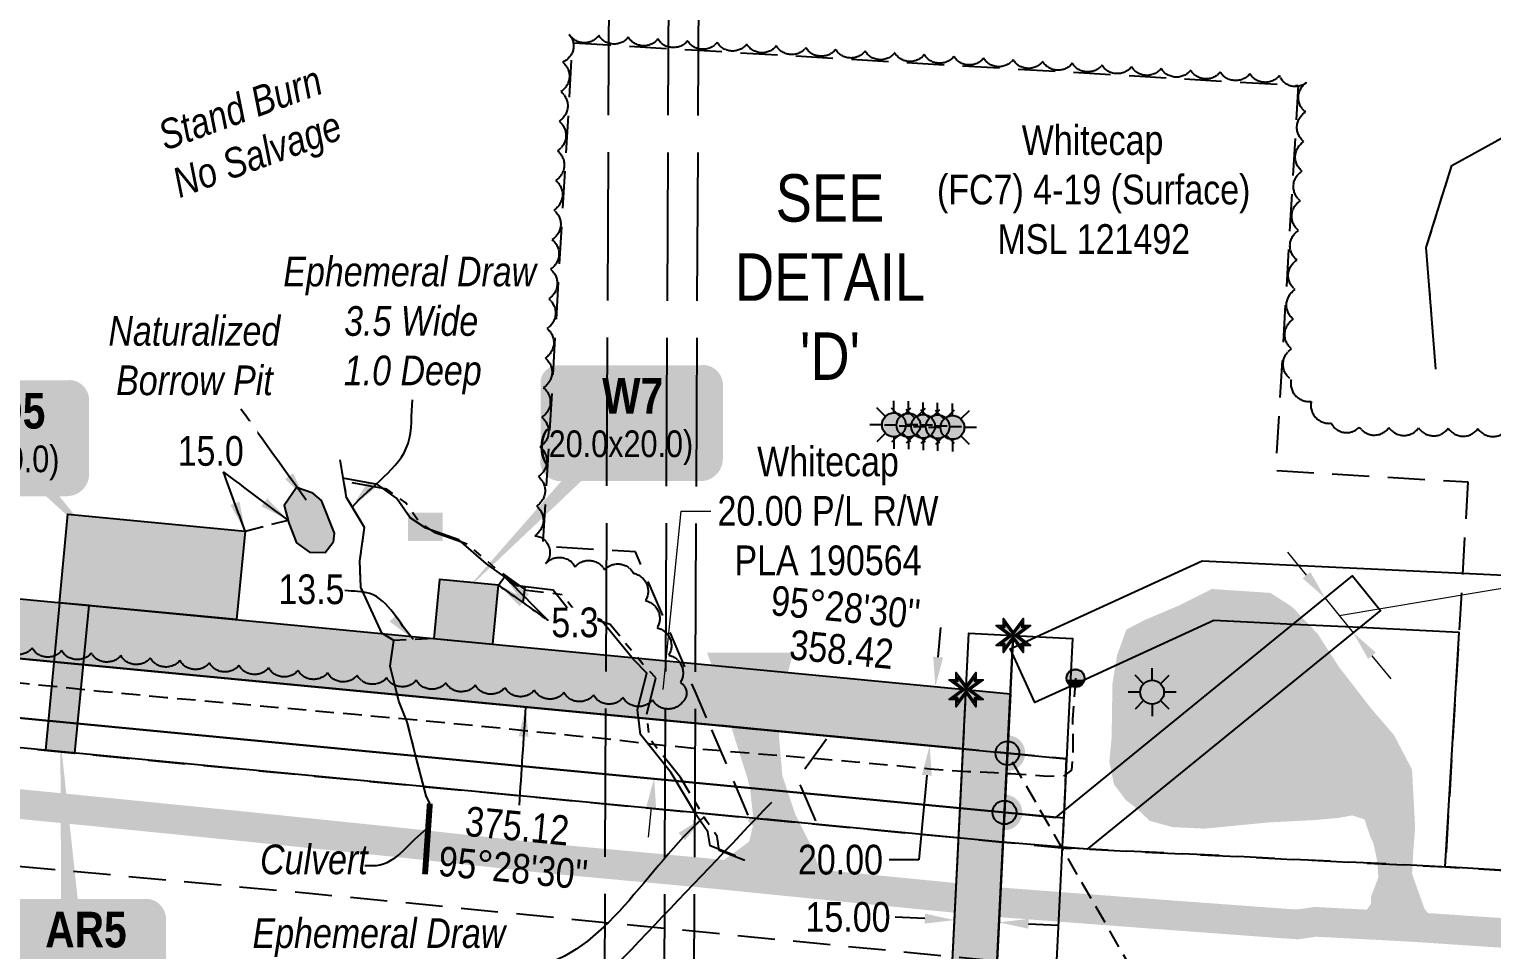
# Model space of a CAD drawing. Extents: x 474266 to 483948, y 6041075 to 6045149.
# Drawn here: x 478527.1 to 479020.1, y 6044328.1 to 6044638.4 of the extents above; entities that cross this region are included whole.
import ezdxf
from ezdxf.enums import TextEntityAlignment as Align

# ---------------------------------------------------------------- set-up
doc = ezdxf.new("R2010")
doc.units = 0
doc.header["$LTSCALE"] = 5
doc.header["$PDSIZE"] = 0.5
for name, pattern in [('0', [1, 1, 0]), ('foc-ACCESSROAD', [3.75, 2.5, -1.25]), ('foc-TIELINE', [1.875, 1.25, -0.625]), ('foc-TOPO-ephemeral', [6.25, 3.125, -0.625, 0.625, -0.625, 0.625, -0.625]), ('foc-TRAV', [1.875, 1.25, -0.625]), ('foc-UNSURVEYED', [12.5, 10, -2.5]), ('UG_PIPE', [1.875, 1.25, -0.625])]:
    doc.linetypes.add(name, pattern=pattern)
doc.layers.get('Defpoints').update_dxf_attribs({"color": 9})
for name, color, linetype, lineweight in [('AS-GENERAL', 48, 'Continuous', 18), ('C-AR-T', 13, 'Continuous', 9), ('C-RW-T', 13, 'Continuous', 9), ('T-TEXT', 48, 'Continuous', 18), ('T-TIE-T', 201, 'Continuous', 18)]:
    doc.layers.add(name, color=color, linetype=linetype, lineweight=lineweight)
for name, color, linetype in [('AS-PIPE-UG', 44, 'UG_PIPE'), ('AS-ROADS', 254, 'Continuous'), ('AS-SYMBOL', 7, 'Continuous'), ('AS-UNDERLAY-H', 141, 'Continuous'), ('C-AR', 13, 'foc-ACCESSROAD'), ('C-RW', 13, 'Continuous'), ('C-WS', 13, 'foc-ACCESSROAD'), ('C-WS-S', 8, 'Continuous'), ('DETAIL-T', 7, 'Continuous'), ('F-AR', 190, 'foc-ACCESSROAD'), ('L-BD', 7, 'Continuous'), ('L-BD1', 253, 'Continuous'), ('L-MON', 1, 'Continuous'), ('L-TIE', 7, 'foc-TIELINE'), ('L-USEC', 7, 'foc-UNSURVEYED'), ('P-PROPOSED', 10, 'Continuous'), ('P-PROPOSED-H', 21, 'Continuous'), ('P-TEMP-BLOCKS', 250, 'Continuous'), ('P-TEMP-H', 41, 'Continuous'), ('P-TEMP_ACCESS ROAD', 46, 'Continuous'), ('P-TEMP_LOG DECK', 46, 'Continuous'), ('P-TEMP_WORKSPACE', 46, 'Continuous'), ('P-TRAV', 4, 'foc-TRAV'), ('P-TXT', 4, 'Continuous'), ('T-BUSH', 110, '0'), ('T-DRAW', 143, 'foc-TOPO-ephemeral'), ('T-TIE', 201, 'foc-TIELINE'), ('T-WATER', 160, 'Continuous'), ('T-WATER-H', 133, 'Continuous'), ('T-WATER-T', 170, 'Continuous')]:
    doc.layers.add(name, color=color, linetype=linetype)
doc.styles.add('80', font='ARIALN.TTF', dxfattribs={"height": 10})
doc.styles.add('80CG', font='ARIALN.TTF', dxfattribs={"height": 10})
doc.styles.add('80L', font='ARIALN.TTF', dxfattribs={"height": 10})
doc.styles.add('80LS', font='ARIALNI.TTF', dxfattribs={"height": 10})
doc.styles.add('BOLD', font='ARIALNB.TTF')
doc.styles.add('foc-LtypeFont', font='ARIALN.TTF', dxfattribs={"height": 7.35})
doc.linetypes.add('foc-TOPO-flowdirection-NOLINE', pattern='A,0,[">",foc-LtypeFont,S=0.3,R=0,X=0,Y=-0.945],-20,[">",foc-LtypeFont,S=0.3,R=0,X=0,Y=-0.945],0', length=20)
doc.dimstyles.new('Compass 5 000', dxfattribs={"dimscale": 5, "dimtxt": 9, "dimasz": 2, "dimexe": 0.2, "dimexo": 0.0625, "dimgap": 0.5, "dimtad": 0, "dimtih": 1, "dimtoh": 1, "dimzin": 0, "dimdsep": 46, "dimtxsty": '80CG', "dimcen": 0.1, "dimse1": 1, "dimse2": 1, "dimclrd": 256, "dimclrt": 256, "dimaunit": 1, "dimadec": 4, "dimazin": 0, "dimtfac": 0.06, "dimtofl": 0, "dimtmove": 0, "dimatfit": 1, "dimfxl": 0.2, "dimtolj": 1, "dimtzin": 0, "dimlwd": -1, "dimarcsym": 0})

# ---------------------------------------------------------------- blocks, each defined once
blk = doc.blocks.new('*D381')
at = {"layer": 'C-RW-T', "transparency": 16777216}
for p, q in [((478957.63, 6044454.4), (478951.32, 6044462.16)), ((478968.68, 6044440.83), (479039.5, 6044452.68)), ((479039.5, 6044452.68), (479044.5, 6044452.68)), ((478963.95, 6044446.64), (478973.41, 6044435.01)), ((478979.72, 6044427.26), (478986.03, 6044419.5))]:
    blk.add_line(p, q, dxfattribs=at)
for points in [[(478958.93, 6044455.45), (478956.34, 6044453.35), (478963.95, 6044446.64)], [(478981.01, 6044428.31), (478978.42, 6044426.2), (478973.41, 6044435.01)]]:
    blk.add_solid(points, dxfattribs=at)
at = {"layer": 'Defpoints', "color": 0, "transparency": 16777216}
for p in [(478973.41, 6044435.01), (478918.27, 6044409.49), (478927.73, 6044397.86)]:
    blk.add_point(p, dxfattribs=at)
at = {"layer": 'C-RW-T', "transparency": 16777216, "insert": (479083.58, 6044452.68), "char_height": 10, "attachment_point": 5, "style": '80CG'}
blk.add_mtext('\\A1;Whitecap\\P15.00 P/L R/W\\PPLA 130007', dxfattribs=at)
blk = doc.blocks.new('*D383')
at = {"layer": 'C-RW-T', "transparency": 16777216}
for p, q in [((478512.18, 6044438.26), (478513.19, 6044448.21)), ((478508.18, 6044398.48), (478501.36, 6044330.85)), ((478501.36, 6044330.85), (478491.36, 6044330.85))]:
    blk.add_line(p, q, dxfattribs=at)
for points in [[(478510.53, 6044438.43), (478513.84, 6044438.1), (478511.18, 6044428.31)], [(478506.52, 6044398.64), (478509.83, 6044398.31), (478509.18, 6044408.43)]]:
    blk.add_solid(points, dxfattribs=at)
at = {"layer": 'Defpoints', "color": 0, "transparency": 16777216}
for p in [(478511.18, 6044428.31), (478670.56, 6044412.26), (478668.56, 6044392.37)]:
    blk.add_point(p, dxfattribs=at)
at = {"layer": 'C-RW-T', "transparency": 16777216, "insert": (478451.82, 6044330.85), "char_height": 10, "attachment_point": 5, "style": '80CG'}
blk.add_mtext('\\A1;Whitecap\\P20.00 P/L R/W\\PPLA 190564', dxfattribs=at)
blk = doc.blocks.new('GAS')
h = blk.add_hatch(color=255)
h.dxf.hatch_style = 1
edge = h.paths.add_edge_path()
edge.add_arc((0, 0), 0.9, 0, 360)
for p, q in [((-0.571, 0.571), (-1.142, 1.142)), ((0, 0.808), (0, 1.616)), ((0.571, 0.571), (1.142, 1.142)), ((-0.808, 0), (-1.616, 0)), ((1.616, 0), (0.808, 0)), ((-0.571, -0.571), (-1.142, -1.142)), ((0, -0.808), (0, -1.616)), ((1.142, -1.142), (0.571, -0.571))]:
    blk.add_line(p, q)
blk.add_circle((0, 0), 0.8)
blk = doc.blocks.new('*D374')
at = {"layer": 'C-RW-T', "transparency": 16777216}
for p, q in [((478740.74, 6044415.87), (478746.8, 6044475.99)), ((478746.8, 6044475.99), (478756.8, 6044475.99)), ((478736.74, 6044376.08), (478735.73, 6044366.13))]:
    blk.add_line(p, q, dxfattribs=at)
for points in [[(478739.08, 6044416.04), (478742.4, 6044415.7), (478739.74, 6044405.92)], [(478735.08, 6044376.25), (478738.39, 6044375.91), (478737.74, 6044386.03)]]:
    blk.add_solid(points, dxfattribs=at)
at = {"layer": 'Defpoints', "color": 0, "transparency": 16777216}
for p in [(478739.74, 6044405.92), (478799.4, 6044399.91), (478797.4, 6044380.02)]:
    blk.add_point(p, dxfattribs=at)
at = {"layer": 'C-RW-T', "transparency": 16777216, "insert": (478796.34, 6044475.99), "char_height": 10, "attachment_point": 5, "style": '80CG'}
blk.add_mtext('\\A1;Whitecap\\P20.00 P/L R/W\\PPLA 190564', dxfattribs=at)
blk = doc.blocks.new('fdia')
at = {"color": 255, "const_width": 1}
blk.add_lwpolyline([(-0.5, 0, 1), (0.5, 0, 1)], format="xyb", close=True, dxfattribs=at)
blk = doc.blocks.new('Fdiaa')
blk.add_blockref('fdia', (0, 0))
blk = doc.blocks.new('fdib')
at = {"color": 1, "const_width": 1.6}
blk.add_lwpolyline([(-0.4, 0, 1), (0.4, 0, 1)], format="xyb", close=True, dxfattribs=at)
at = {"color": 1}
blk.add_circle((0, 0), 0.8, dxfattribs=at)
blk = doc.blocks.new('Fdibb')
blk.add_blockref('fdib', (0, 0))
blk = doc.blocks.new('fdicc')
for name in ['Fdibb', 'Fdiaa']:
    blk.add_blockref(name, (0, 0))
blk = doc.blocks.new('FDI')
blk.add_blockref('fdicc', (0, 0))
blk = doc.blocks.new('RISER')
h = blk.add_hatch(color=255)
h.dxf.hatch_style = 1
edge = h.paths.add_edge_path()
edge.add_arc((0, 0), 0.7, 0, 360)
blk.add_hatch(color=13).paths.add_polyline_path([(0.581, -0.15), (-0.581, -0.15, 0.774597)])
at = {"color": 13}
blk.add_line((-0.581, -0.15), (0.581, -0.15), dxfattribs=at)
blk.add_circle((0, 0), 0.6, dxfattribs=at)
blk = doc.blocks.new('*U392')
at = {"true_color": 0xff8aff}
h = blk.add_hatch(color=211, dxfattribs=at)
edge = h.paths.add_edge_path()
edge.add_line((-24, -19.06), (24, -19.06))
edge.add_arc((24, -13.06), 6, 270, 360)
edge.add_line((30, -13.06), (30, 12.5))
edge.add_arc((24, 12.5), 6, 0, 90)
edge.add_line((24, 18.5), (-24, 18.5))
edge.add_arc((-24, 12.5), 6, 90, 180)
edge.add_line((-30, 12.5), (-30, -13.06))
edge.add_arc((-24, -13.06), 6, 180, 270)
at = {"color": 250, "flags": 128}
blk.add_lwpolyline([(-24, -19.06, 3, 3, 0), (24, -19.06, 3, 3, 0.414214), (30, -13.06, 3, 3, 0), (30, 12.5, 3, 0, 0.414214), (24, 18.5, 0, 0, 0), (-24, 18.5, 0, 0, 0.414214), (-30, 12.5, 0, 0, 0), (-30, -13.06, 0, 3, 0.414214)], format="xyseb", close=True, dxfattribs=at)
at = {"flags": 128}
blk.add_lwpolyline([(34.23, -36.33, 0, 7.5, 0), (0, 0, 0, 0, 0)], format="xyseb", dxfattribs=at)
at = {"color": 250}
for tag, p, height, style in [('TEMP_AREA_W1_001', (-9.21, 2.24), 12, 'BOLD'), ('ENTER_TEXT_001', (-30.66, -12.47), 9, '80')]:
    blk.add_attdef(tag, p, '', height=height, dxfattribs=dict(at, style=style))
blk = doc.blocks.new('*U483')
at = {"true_color": 0xff8aff}
h = blk.add_hatch(color=211, dxfattribs=at)
edge = h.paths.add_edge_path()
edge.add_line((-24, -19.06), (24, -19.06))
edge.add_arc((24, -13.06), 6, 270, 360)
edge.add_line((30, -13.06), (30, 12.5))
edge.add_arc((24, 12.5), 6, 0, 90)
edge.add_line((24, 18.5), (-24, 18.5))
edge.add_arc((-24, 12.5), 6, 90, 180)
edge.add_line((-30, 12.5), (-30, -13.06))
edge.add_arc((-24, -13.06), 6, 180, 270)
at = {"color": 250, "flags": 128}
blk.add_lwpolyline([(-24, -19.06, 3, 3, 0), (24, -19.06, 3, 3, 0.414214), (30, -13.06, 3, 3, 0), (30, 12.5, 3, 0, 0.414214), (24, 18.5, 0, 0, 0), (-24, 18.5, 0, 0, 0.414214), (-30, 12.5, 0, 0, 0), (-30, -13.06, 0, 3, 0.414214)], format="xyseb", close=True, dxfattribs=at)
at = {"flags": 128}
blk.add_lwpolyline([(-55.84, -58.08, 0, 7.5, 0), (0, 0, 0, 0, 0)], format="xyseb", dxfattribs=at)
at = {"color": 250}
for tag, p, height, style in [('TEMP_AREA_W1_001', (-9.21, 2.24), 12, 'BOLD'), ('ENTER_TEXT_001', (-30.66, -12.47), 9, '80')]:
    blk.add_attdef(tag, p, '', height=height, dxfattribs=dict(at, style=style))
blk = doc.blocks.new('*U573')
at = {"true_color": 0xff8aff}
h = blk.add_hatch(color=211, dxfattribs=at)
edge = h.paths.add_edge_path()
edge.add_line((-24, -19.06), (24, -19.06))
edge.add_arc((24, -13.06), 6, 270, 360)
edge.add_line((30, -13.06), (30, 12.5))
edge.add_arc((24, 12.5), 6, 0, 90)
edge.add_line((24, 18.5), (-24, 18.5))
edge.add_arc((-24, 12.5), 6, 90, 180)
edge.add_line((-30, 12.5), (-30, -13.06))
edge.add_arc((-24, -13.06), 6, 180, 270)
at = {"flags": 128}
blk.add_lwpolyline([(-4.12, 72.71, 0, 7.5, 0), (0, 0, 0, 0, 0)], format="xyseb", dxfattribs=at)
at = {"color": 250, "flags": 128}
blk.add_lwpolyline([(-24, -19.06, 3, 3, 0), (24, -19.06, 3, 3, 0.414214), (30, -13.06, 3, 3, 0), (30, 12.5, 3, 0, 0.414214), (24, 18.5, 0, 0, 0), (-24, 18.5, 0, 0, 0.414214), (-30, 12.5, 0, 0, 0), (-30, -13.06, 0, 3, 0.414214)], format="xyseb", close=True, dxfattribs=at)
at = {"color": 250}
for tag, p, height, style in [('TEMP_AREA_W1_001', (-9.21, 2.24), 12, 'BOLD'), ('ENTER_TEXT_001', (-30.66, -12.47), 9, '80')]:
    blk.add_attdef(tag, p, '', height=height, dxfattribs=dict(at, style=style))
blk = doc.blocks.new('*D563')
at = {"layer": 'Defpoints', "color": 0, "transparency": 16777216}
for p in [(478843.87, 6044415.73), (478830.62, 6044396.92), (478841.96, 6044395.83)]:
    blk.add_point(p, dxfattribs=at)
at = {"layer": 'P-TXT', "transparency": 16777216}
for p, q in [((478833.48, 6044426.77), (478834.43, 6044436.73)), ((478829.66, 6044386.96), (478826.93, 6044358.45)), ((478826.93, 6044358.45), (478816.93, 6044358.45))]:
    blk.add_line(p, q, dxfattribs=at)
for points in [[(478831.82, 6044426.93), (478835.14, 6044426.61), (478832.52, 6044416.82)], [(478828, 6044387.12), (478831.32, 6044386.81), (478830.62, 6044396.92)]]:
    blk.add_solid(points, dxfattribs=at)
at = {"layer": 'P-TXT', "transparency": 16777216, "insert": (478800.54, 6044358.45), "char_height": 10, "attachment_point": 5, "style": '80CG'}
blk.add_mtext('\\A1;20.00', dxfattribs=at)
blk = doc.blocks.new('TEMP')
h = blk.add_hatch(color=255)
h.dxf.hatch_style = 1
h.paths.add_polyline_path([(0, 0.251), (-0.666, 1.152), (-0.666, 0.666), (-1.152, 0.666), (-0.251, 0), (-1.152, -0.666), (-0.666, -0.666), (-0.666, -1.152), (0, -0.251), (0.666, -1.152), (0.666, -0.666), (1.152, -0.666), (0.251, 0), (1.152, 0.666), (0.666, 0.666), (0.666, 1.152)])
h.paths.add_polyline_path([(0.566, 0.849), (0.566, 0.566), (0.849, 0.566), (0.083, 0), (0.849, -0.566), (0.566, -0.566), (0.566, -0.849), (0, -0.083), (-0.566, -0.849), (-0.566, -0.566), (-0.849, -0.566), (-0.083, 0), (-0.849, 0.566), (-0.566, 0.566), (-0.566, 0.849), (0, 0.083)], flags=16)
h = blk.add_hatch(color=1)
h.dxf.hatch_style = 1
h.paths.add_polyline_path([(0, 0.083), (-0.566, 0.849), (-0.566, 0.566), (-0.849, 0.566), (-0.083, 0), (-0.849, -0.566), (-0.566, -0.566), (-0.566, -0.849), (0, -0.083), (0.566, -0.849), (0.566, -0.566), (0.849, -0.566), (0.083, 0), (0.849, 0.566), (0.566, 0.566), (0.566, 0.849)])
at = {"color": 1}
for p, q in [((-0.083, 0), (0.083, 0)), ((0, 0.083), (0, -0.083))]:
    blk.add_line(p, q, dxfattribs=at)
at = {"color": 255, "flags": 128}
blk.add_lwpolyline([(-0.251, 0), (-1.152, 0.666), (-0.666, 0.666), (-0.666, 1.152), (0, 0.251), (0.666, 1.152), (0.666, 0.666), (1.152, 0.666), (0.251, 0), (1.152, -0.666), (0.666, -0.666), (0.666, -1.152), (0, -0.251), (-0.666, -1.152), (-0.666, -0.666), (-1.152, -0.666)], close=True, dxfattribs=at)
at = {"color": 1, "flags": 128}
blk.add_lwpolyline([(-0.083, 0), (-0.849, 0.566), (-0.566, 0.566), (-0.566, 0.849), (0, 0.083), (0.566, 0.849), (0.566, 0.566), (0.849, 0.566), (0.083, 0), (0.849, -0.566), (0.566, -0.566), (0.566, -0.849), (0, -0.083), (-0.566, -0.849), (-0.566, -0.566), (-0.849, -0.566)], close=True, dxfattribs=at)
blk = doc.blocks.new('*D615')
at = {"layer": 'Defpoints', "color": 0, "transparency": 16777216}
for p in [(478838.97, 6044337.3), (478839.01, 6044338.13), (478853.95, 6044336.56)]:
    blk.add_point(p, dxfattribs=at)
at = {"layer": 'P-TXT', "transparency": 16777216}
for p, q in [((478829.03, 6044338.63), (478819.04, 6044339.13)), ((478863.97, 6044336.88), (478873.96, 6044336.39))]:
    blk.add_line(p, q, dxfattribs=at)
for points in [[(478829.11, 6044340.29), (478828.94, 6044336.96), (478839.01, 6044338.13)], [(478864.06, 6044338.55), (478863.89, 6044335.22), (478853.99, 6044337.38)]]:
    blk.add_solid(points, dxfattribs=at)
at = {"layer": 'P-TXT', "transparency": 16777216, "insert": (478803.1, 6044339.13), "char_height": 10, "attachment_point": 5, "style": '80CG'}
blk.add_mtext('\\A1;15.00', dxfattribs=at)

msp = doc.modelspace()

# ---------------------------------------------------------------- hatches: boundary and pattern name
at = {"layer": 'AS-ROADS'}
h = msp.add_hatch(color=256, dxfattribs=at)
h.dxf.hatch_style = 1
h.paths.add_polyline_path([(478975.649, 6044338.41), (478979.421, 6044343.656), (478979.421, 6044346.115), (478981.881, 6044352.508), (478981.553, 6044357.589), (478980.241, 6044363.982), (478979.257, 6044365.95), (478977.226, 6044372.105), (478973.028, 6044373.417), (478968.831, 6044372.63), (478960.173, 6044371.843), (478944.958, 6044371.056), (478923.183, 6044368.959), (478912.427, 6044369.483), (478904.819, 6044371.581), (478900.097, 6044376.039), (478896.687, 6044378.661), (478892.752, 6044383.906), (478891.178, 6044391.51), (478891.965, 6044399.902), (478892.227, 6044417.734), (478893.801, 6044427.436), (478896.949, 6044436.09), (478902.983, 6044439.237), (478914.788, 6044444.219), (478925.807, 6044449.726), (478945.482, 6044448.415), (478952.828, 6044443.695), (478961.485, 6044434.516), (478968.568, 6044423.503), (478979.324, 6044409.604), (478987.195, 6044400.426), (478993.229, 6044388.888), (478994.278, 6044369.221), (478993.753, 6044362.665), (478993.229, 6044353.749), (478997.426, 6044341.949), (478999.525, 6044339.326), (479002.673, 6044337.229)])
h = msp.add_hatch(color=256, dxfattribs=at)
h.dxf.hatch_style = 1
h.paths.add_polyline_path([(478761.167, 6044358.3), (478769.753, 6044364.583), (478771.309, 6044371.014), (478770.064, 6044382.447), (478768.818, 6044387.115), (478759.057, 6044417.867), (478756.667, 6044425.3), (478755.605, 6044428.219), (478784.604, 6044428.251), (478783.605, 6044424.427), (478781.11, 6044415.613), (478779.779, 6044400.481), (478780.944, 6044386.846), (478785.269, 6044373.875), (478790.925, 6044362.568), (478793.499, 6044355.027)])
at = {"layer": 'AS-UNDERLAY-H', "linetype": 'Continuous'}
h = msp.add_hatch(color=256, dxfattribs=at)
h.dxf.hatch_style = 1
h.paths.add_polyline_path([(478654.746, 6044475.412), (478666.491, 6044475.412), (478666.491, 6044465.864), (478654.746, 6044465.864)])
at = {"layer": 'P-PROPOSED-H'}
h = msp.add_hatch(color=256, dxfattribs=at)
h.dxf.hatch_style = 1
h.paths.add_polyline_path([(478852.335, 6044304.301), (478872.914, 6044302.275), (478898.16, 6044301.069), (478899.116, 6044321.036), (478945.536, 6044318.818), (478943.867, 6044283.876), (478897.443, 6044286.094), (478871.821, 6044287.318), (478836.649, 6044290.78), (478841.896, 6044395.837), (478483.606, 6044430.18), (478374.101, 6044449.485), (478347.917, 6044456.808), (478120.448, 6044544.958), (477881.321, 6044574.361), (477815.392, 6044576.69), (477616.242, 6044572.426), (477461.158, 6044542.527), (477411.425, 6044541.682), (477344.799, 6044543.81), (477066.039, 6044565.202), (476928.894, 6044563.205), (476634.661, 6044570.976), (476634.551, 6044550.982), (476515.047, 6044554.139), (476281.464, 6044561.755), (476280.419, 6044501.871), (476260.432, 6044502.22), (476261.831, 6044582.395), (476515.637, 6044574.12), (476614.674, 6044571.504), (476614.784, 6044591.497), (476929.012, 6044583.198), (477066.66, 6044585.203), (477345.883, 6044563.775), (477411.574, 6044561.677), (477459.081, 6044562.484), (477614.121, 6044592.375), (477815.531, 6044596.687), (477882.897, 6044594.307), (478125.354, 6044564.495), (478354.235, 6044475.797), (478378.539, 6044469), (478486.299, 6044450.003), (478857.833, 6044414.391)])
at = {"layer": 'P-TEMP-H'}
h = msp.add_hatch(color=256, dxfattribs=at)
h.dxf.hatch_style = 1
h.paths.add_polyline_path([(478537.262, 6044445.118), (478540.123, 6044474.966), (478599.818, 6044469.244), (478596.957, 6044439.396)])
h = msp.add_hatch(color=256, dxfattribs=at)
h.dxf.hatch_style = 1
h.paths.add_polyline_path([(478683.353, 6044431.115), (478685.261, 6044451.013), (478665.362, 6044452.921), (478663.455, 6044433.022)])
h = msp.add_hatch(color=256, dxfattribs=at)
h.dxf.hatch_style = 1
h.paths.add_polyline_path([(478537.262, 6044445.118), (478532.494, 6044395.372), (478542.443, 6044394.419), (478547.212, 6044444.164)])
at = {"layer": 'T-WATER-H'}
h = msp.add_hatch(color=256, dxfattribs=at)
h.dxf.hatch_style = 1
h.paths.add_polyline_path([(478629.6, 6044465.497), (478630.027, 6044468.508), (478625.579, 6044479.595), (478622.685, 6044482.035), (478617.215, 6044483.914), (478613.059, 6044477.895), (478614.597, 6044471.889), (478617.159, 6044465.332), (478621.582, 6044462.182), (478626.844, 6044462.024), (478629.523, 6044465.486)])

# ---------------------------------------------------------------- linework, layer by layer
at = {"layer": 'AS-GENERAL', "const_width": 1.999, "flags": 128}
msp.add_lwpolyline([(478662.12, 6044377.444), (478660.49, 6044353.575)], dxfattribs=at)
at = {"layer": 'AS-PIPE-UG', "flags": 128}
msp.add_lwpolyline([(478879.778, 6044419.634), (478879.777, 6044419.234), (478878.772, 6044405.768), (478878.885, 6044395.303), (478878.38, 6044388.67), (478875.705, 6044386.681), (478870.353, 6044386.584), (478858.003, 6044387.411), (478852.312, 6044387.771), (478843.379, 6044388.131), (478830.628, 6044389.041), (478813.89, 6044390.609), (478805.447, 6044391.386), (478754.192, 6044395.682), (478736.42, 6044397.445), (478723.685, 6044398.992), (478710.37, 6044400.248), (478688.143, 6044402.59), (478657.742, 6044405.519), (478636.813, 6044407.405), (478573.355, 6044413.08), (478550.773, 6044415.231), (478482.994, 6044422.25), (478460.316, 6044425.319), (478434.41, 6044430.267), (478411.001, 6044435.027), (478379.221, 6044440.98), (478347.746, 6044449.128), (478326.739, 6044456.574), (478300.513, 6044466.056), (478267.909, 6044478.066), (478217.655, 6044495.929), (478104.25, 6044539.495), (478065.283, 6044542.651), (477996.458, 6044551.519), (477939.573, 6044558.317), (477899.988, 6044563.047), (477882.46, 6044564.828), (477862.375, 6044565.905), (477816.371, 6044566.571), (477774.977, 6044566.134), (477746.544, 6044565.688), (477714.88, 6044565.251), (477648.842, 6044564.247), (477612.062, 6044562.026), (477589.784, 6044558.091), (477556.676, 6044551.857), (477522.599, 6044544.841), (477478.366, 6044535.888), (477465.251, 6044533.88), (477454.451, 6044532.575), (477442.294, 6044532.296), (477386.714, 6044532.779), (477340.189, 6044534.072), (477287.109, 6044537.737), (477242.859, 6044541.312), (477193.336, 6044545.153), (477159.794, 6044548.088), (477106.203, 6044551.704), (477056.25, 6044554.643), (477004.705, 6044556.295), (476912.856, 6044554.731), (476860.934, 6044555.35), (476793.755, 6044557.095), (476755.867, 6044557.321), (476692.618, 6044561.25), (476674.822, 6044560.338), (476665.313, 6044560.51), (476655.505, 6044562.507), (476648.306, 6044562.655), (476645.944, 6044566.861), (476645.509, 6044570.414), (476646.391, 6044597.327), (476646.789, 6044619.025), (476647.539, 6044647.66)], dxfattribs=at)
at = {"layer": 'AS-ROADS', "const_width": 9.995, "flags": 128}
msp.add_lwpolyline([(479028.084, 6044333.621), (479020.958, 6044333.999), (479013.991, 6044334.449), (479007.087, 6044334.927), (479000.247, 6044335.387), (478993.491, 6044335.806), (478986.806, 6044336.192), (478980.181, 6044336.542), (478973.621, 6044336.882), (478967.129, 6044337.213), (478960.721, 6044337.554), (478954.586, 6044336.691), (478949.617, 6044337.016), (478905.07, 6044340.287), (478855.668, 6044344.02), (478804.946, 6044348.997), (478755.099, 6044354.006), (478702.986, 6044358.799), (478651.919, 6044364.285), (478600.52, 6044369.617), (478549.248, 6044374.75), (478502.888, 6044379.313)], dxfattribs=at)
at = {"layer": 'C-AR', "flags": 128}
msp.add_lwpolyline([(478787.153, 6044383.057), (478792.555, 6044370.445), (478769.86, 6044372.62), (478764.412, 6044385.337), (478756.395, 6044404.033), (478796.68, 6044400.171), (478786.032, 6044385.664), (478787.153, 6044383.057)], close=True, dxfattribs=at)
at = {"layer": 'C-RW'}
for points in [[(477881.321, 6044574.361), (478120.448, 6044544.958), (478347.917, 6044456.808), (478374.101, 6044449.485), (478483.606, 6044430.18), (478856.818, 6044394.407), (478876.745, 6044392.497), (478875.895, 6044372.497), (478854.911, 6044374.509), (478480.913, 6044410.357), (478369.663, 6044429.97), (478341.599, 6044437.819), (478115.542, 6044525.421), (477879.745, 6044554.415)], [(477879.745, 6044554.415), (478115.542, 6044525.421), (478341.599, 6044437.819), (478369.663, 6044429.97), (478480.913, 6044410.357), (478854.911, 6044374.509), (478873.124, 6044372.763), (478973.187, 6044454.164), (478982.648, 6044442.534), (478883.715, 6044362.052), (478853.957, 6044364.56), (478479.566, 6044400.446), (478367.444, 6044420.212), (478338.439, 6044428.324), (478113.089, 6044515.653), (477878.958, 6044544.442)], [(479512.695, 6044338.507), (479139.039, 6044348.004), (479004.406, 6044356.061), (479009.07, 6044435.115), (478975.709, 6044436.712), (478953.26, 6044437.786), (478926.391, 6044439.072), (478877.755, 6044416.781), (478866.091, 6044411.436), (478858.394, 6044428.23), (478857.762, 6044429.608), (478858.495, 6044429.943), (478866.56, 6044433.639), (478922.486, 6044459.272), (479010.248, 6044455.071), (479029.022, 6044454.173), (479025.299, 6044374.846), (479139.289, 6044368.083), (479492.82, 6044359.227)], [(479658.414, 6044262.34), (479612.359, 6044261.019), (479136.514, 6044272.952), (479001.294, 6044281.133), (478871.821, 6044287.318), (478836.649, 6044290.78), (478843.842, 6044434.815), (478858.816, 6044434.07), (478852.335, 6044304.301), (478872.914, 6044302.275), (479002.104, 6044296.104), (479137.155, 6044287.933), (479612.332, 6044276.017), (479658.499, 6044277.341)]]:
    msp.add_lwpolyline(points, dxfattribs=at)
at = {"layer": 'C-RW', "flags": 128}
msp.add_lwpolyline([(479658.499, 6044277.341), (479612.332, 6044276.017), (479137.155, 6044287.933), (479002.104, 6044296.104), (478872.914, 6044302.275), (478852.335, 6044304.301), (478858.816, 6044434.07), (478878.775, 6044433.077), (478873.261, 6044322.271), (479003.058, 6044316.071), (479138.009, 6044307.907), (479612.296, 6044296.014), (479658.613, 6044297.342)], dxfattribs=at)
at = {"layer": 'C-WS', "flags": 128}
msp.add_lwpolyline([(479012.062, 6044485.827), (479004.406, 6044356.061), (478875.47, 6044362.498), (478876.745, 6044392.497), (478756.395, 6044404.033), (478751.554, 6044415.325), (478731.446, 6044462.231), (478721.612, 6044462.808), (478700.276, 6044464.062), (478710.245, 6044633.791), (478722.391, 6044633.078), (478752.543, 6044631.307), (478954.855, 6044619.424), (478947.233, 6044489.663), (479012.062, 6044485.827)], close=True, dxfattribs=at)
at = {"layer": 'F-AR', "flags": 128}
for points in [[(475360.168, 6044519.044), (475400.705, 6044504.667), (475459.954, 6044478.12), (475490.043, 6044464.638), (475504.583, 6044458.123), (475596.033, 6044441.011), (475662.25, 6044441.498), (475746.6, 6044455.938), (476025.056, 6044546.381), (476143.581, 6044554.353), (476148.588, 6044554.56), (476183.806, 6044557.031), (476261.308, 6044552.413), (476514.754, 6044544.182), (476928.696, 6044533.232), (477065.108, 6044535.201), (477343.172, 6044513.862), (477411.201, 6044511.69), (477464.274, 6044512.591), (477619.424, 6044542.503), (477815.183, 6044546.694), (477878.958, 6044544.442), (478113.089, 6044515.653), (478338.439, 6044428.324), (478367.444, 6044420.212), (478479.566, 6044400.446), (478853.957, 6044364.56), (478876.251, 6044362.423), (479004.406, 6044356.061), (479139.039, 6044348.004), (479558.838, 6044337.336), (479612.179, 6044335.981), (479658.84, 6044337.358)], [(479658.613, 6044297.354), (479612.273, 6044295.987), (479558.611, 6044297.35), (479137.351, 6044308.054), (479003.058, 6044316.071), (478873.261, 6044322.271), (478621.484, 6044347.11), (478474.18, 6044360.8), (478358.568, 6044381.181), (478325.803, 6044390.345), (478103.277, 6044476.579), (477875.806, 6044504.549), (477814.905, 6044506.7), (477623.666, 6044502.606), (477468.429, 6044472.677), (477410.902, 6044471.7), (477341.004, 6044473.932), (477063.864, 6044495.2), (476928.456, 6044493.246), (476513.576, 6044504.22), (476260.01, 6044512.455), (476184.533, 6044517.017), (476151.845, 6044514.824), (476146.858, 6044514.49), (476133.208, 6044513.574), (476032.723, 6044506.833), (476002.368, 6044496.973), (475983.233, 6044490.758), (475756.223, 6044417.027), (475665.822, 6044401.547), (475592.499, 6044401.002), (475492.596, 6044419.69), (475489.812, 6044420.937), (475459.723, 6044434.418), (475385.845, 6044467.518), (475359.944, 6044476.704)]]:
    msp.add_lwpolyline(points, dxfattribs=at)
at = {"layer": 'L-TIE', "flags": 128}
msp.add_lwpolyline([(478899.116, 6044321.036), (478856.835, 6044394.406)], dxfattribs=at)
at = {"layer": 'L-USEC'}
for p, q in [((478724.228, 6045034.46), (478720.553, 6044231.55)), ((478744.345, 6045034.368), (478740.67, 6044231.458)), ((478754.408, 6045034.322), (478750.733, 6044231.412))]:
    msp.add_line(p, q, dxfattribs=at)
at = {"layer": 'P-PROPOSED', "flags": 128}
msp.add_lwpolyline([(477882.897, 6044594.307), (478125.354, 6044564.495), (478354.235, 6044475.797), (478378.539, 6044469), (478486.299, 6044450.003), (478857.833, 6044414.391), (478852.335, 6044304.301), (478872.914, 6044302.275), (478898.16, 6044301.069), (478899.116, 6044321.036), (478945.536, 6044318.818), (478943.867, 6044283.876), (478897.443, 6044286.094), (478871.821, 6044287.318), (478836.649, 6044290.78), (478841.896, 6044395.837), (478483.606, 6044430.18), (478374.101, 6044449.485), (478347.917, 6044456.808), (478120.448, 6044544.958), (477881.321, 6044574.361)], dxfattribs=at)
at = {"layer": 'P-TEMP_ACCESS ROAD'}
msp.add_lwpolyline([(478537.262, 6044445.118), (478532.494, 6044395.372), (478542.443, 6044394.419), (478547.212, 6044444.164)], close=True, dxfattribs=at)
at = {"layer": 'P-TEMP_LOG DECK'}
msp.add_lwpolyline([(478537.262, 6044445.118), (478540.123, 6044474.966), (478599.818, 6044469.244), (478596.957, 6044439.396)], close=True, dxfattribs=at)
at = {"layer": 'P-TEMP_WORKSPACE'}
msp.add_lwpolyline([(478683.353, 6044431.115), (478685.261, 6044451.013), (478665.362, 6044452.921), (478663.455, 6044433.022)], close=True, dxfattribs=at)
at = {"layer": 'P-TRAV', "flags": 128}
msp.add_lwpolyline([(478841.896, 6044395.837), (478842.894, 6044415.823)], dxfattribs=at)
at = {"layer": 'T-BUSH', "flags": 128}
for points in [[(478952.059, 6044520.689, -0.5205671), (478952.645, 6044530.667, -0.5205671), (478953.231, 6044540.645, -0.5205671), (478953.818, 6044550.622, -0.5205671), (478954.404, 6044560.6, -0.5205671), (478954.99, 6044570.578, -0.5205671), (478955.576, 6044580.555, -0.5205671), (478956.162, 6044590.533, -0.5205671), (478956.748, 6044600.511, -0.5205671), (478957.334, 6044610.488, -0.5205671), (478957.674, 6044620.447, -0.5205671), (478948.537, 6044622.799, -0.5205671), (478938.56, 6044623.385, -0.5205671), (478928.582, 6044623.971, -0.5205671), (478918.604, 6044624.557, -0.5205671), (478908.627, 6044625.143, -0.5205671), (478898.649, 6044625.729, -0.5205671), (478888.671, 6044626.315, -0.5205671), (478878.693, 6044626.901, -0.5205671), (478868.716, 6044627.487, -0.5205671), (478858.738, 6044628.073, -0.5205671), (478848.76, 6044628.659, -0.5205671), (478838.783, 6044629.245, -0.5205671), (478828.805, 6044629.831, -0.5205671), (478818.827, 6044630.417, -0.5205671), (478808.85, 6044631.003, -0.5205671), (478798.872, 6044631.589, -0.5205671), (478788.894, 6044632.175, -0.5205671), (478778.917, 6044632.761, -0.5205671), (478768.939, 6044633.347, -0.5205671), (478758.961, 6044633.933, -0.5205671), (478748.984, 6044634.519, -0.5205671), (478739.006, 6044635.105, -0.5205671), (478729.028, 6044635.692, -0.5205671), (478719.051, 6044636.278, -0.5205671), (478709.101, 6044636.563, -0.5205671), (478706.863, 6044627.343, -0.5205671), (478706.277, 6044617.366, -0.5205671), (478705.691, 6044607.388, -0.5205671), (478705.105, 6044597.41, -0.5205671), (478704.519, 6044587.433, -0.5205671), (478703.933, 6044577.455, -0.5205671), (478703.347, 6044567.477, -0.5205671), (478702.761, 6044557.5, -0.5205671), (478702.175, 6044547.522, -0.5205671), (478701.588, 6044537.544, -0.5205671), (478701.002, 6044527.567, -0.5205671), (478700.416, 6044517.589, -0.5205671), (478699.83, 6044507.611, -0.5205671), (478699.244, 6044497.634, -0.5205671), (478698.658, 6044487.656, -0.5205671), (478698.072, 6044477.678, -0.5205671), (478697.486, 6044467.701, -0.6144519), (478701.161, 6044458.288, -0.5205671), (478711.102, 6044457.256, -0.5205671), (478721.043, 6044456.225, -0.5205671), (478730.832, 6044454.986, -0.5205671), (478734.766, 6044445.799, -0.5205671), (478738.701, 6044436.611, -0.5205671), (478742.636, 6044427.423, -0.5205671), (478746.57, 6044418.235, -0.5205671), (478747.154, 6044411.464, -0.5205671), (478737.194, 6044412.297, -0.5205671), (478727.234, 6044413.131, -0.5205671), (478717.274, 6044413.964, -0.5205671), (478707.314, 6044414.797, -0.5205671), (478697.354, 6044415.631, -0.5205671), (478687.394, 6044416.464, -0.5205671), (478677.434, 6044417.297, -0.5205671), (478667.474, 6044418.13, -0.5205671), (478657.515, 6044418.964, -0.5205671), (478647.555, 6044419.797, -0.5205671), (478637.595, 6044420.63, -0.5205671), (478627.635, 6044421.463, -0.5205671), (478617.675, 6044422.297, -0.5205671), (478607.715, 6044423.13, -0.5205671), (478597.755, 6044423.963, -0.5205671), (478587.795, 6044424.796, -0.5205671), (478577.835, 6044425.63, -0.5205671), (478567.875, 6044426.463, -0.5205671), (478557.915, 6044427.296, -0.5205671), (478547.955, 6044428.13, -0.5205671), (478537.995, 6044428.963, -0.5205671), (478528.035, 6044429.796, -0.5205671), (478518.075, 6044430.629, -0.5205671), (478508.115, 6044431.463, -0.5205671), (478498.155, 6044432.296, -0.5205671), (478488.195, 6044433.129, -0.5205671), (478478.33, 6044434.695, -0.5205671), (478468.485, 6044436.418, -0.5205671), (478458.64, 6044438.141, -0.5205671), (478448.795, 6044439.864, -0.5205671), (478438.95, 6044441.588, -0.5205671), (478429.105, 6044443.311, -0.5205671), (478419.259, 6044445.034, -0.5205671), (478409.414, 6044446.757, -0.5205671), (478399.569, 6044448.481, -0.5205671), (478389.724, 6044450.204, -0.5205671), (478379.879, 6044451.927, -0.5205671), (478370.113, 6044454.018, -0.5205671), (478360.434, 6044456.508, -0.5205671), (478350.754, 6044458.999, -0.5205671), (478341.348, 6044462.334, -0.5205671), (478332.046, 6044465.989, -0.5205671), (478322.744, 6044469.645, -0.5205671), (478313.461, 6044473.347, -0.5205671), (478304.363, 6044477.485, -0.5205671), (478295.265, 6044481.623, -0.5205671), (478286.168, 6044485.761, -0.5205671), (478281.325, 6044490.385, -0.5205671), (478289.051, 6044496.667, -0.5205671), (478282.765, 6044502.401, -0.5205671), (478273.273, 6044505.532, -0.5205671), (478263.782, 6044508.663, -0.5205671), (478254.29, 6044511.794, -0.5205671), (478245.633, 6044516.092, -0.4433254), (478239.322, 6044522.566, -0.4433254)], [(478952.485, 6044520.33, 0.520567), (478959.248, 6044512.971, 0.5205671), (478966.011, 6044505.612, 0.5205671), (478975.459, 6044504.264, 0.5205671), (478985.453, 6044504.141, 0.5205671), (478995.447, 6044504.018, 0.5205671), (479005.441, 6044503.894, 0.5205671), (479015.435, 6044503.771, 0.5205671), (479025.429, 6044503.648, 0.5205671), (479035.423, 6044503.525, 0.5205671), (479038.655, 6044497, 0.5205671), (479038.231, 6044487.014, 0.5205671), (479037.807, 6044477.028, 0.5205671), (479037.383, 6044467.042, 0.5205671), (479036.959, 6044457.057, 0.5205671), (479036.535, 6044447.071, 0.5205671), (479036.111, 6044437.085, 0.5205671), (479035.688, 6044427.099, 0.5205671), (479035.264, 6044417.113, 0.5205671), (479034.84, 6044407.128, 0.5205671), (479034.416, 6044397.142, 0.5205671), (479033.992, 6044387.156, 0.5205671), (479033.568, 6044377.17, 0.5205671), (479033.144, 6044367.184, 0.5205671), (479032.72, 6044357.199, 0.5205671), (479042.321, 6044356.411, 0.5205671), (479052.306, 6044355.976, 0.5205671), (479062.291, 6044355.541, 0.5205671), (479072.277, 6044355.106, 0.5205671), (479082.262, 6044354.671, 0.5205671), (479092.247, 6044354.236, 0.5205671), (479102.233, 6044353.802, 0.5205671), (479112.218, 6044353.367, 0.5205671), (479122.203, 6044352.932, 0.5205671), (479132.189, 6044352.497, 0.5205671), (479142.174, 6044352.062, 0.5205671), (479152.159, 6044351.627, 0.5205671), (479162.15, 6044351.38, 0.5205671), (479172.144, 6044351.222, 0.5205671), (479182.137, 6044351.063, 0.5205671), (479192.131, 6044350.905, 0.5205671), (479202.124, 6044350.746, 0.5205671), (479212.118, 6044350.587, 0.5205671), (479222.111, 6044350.429, 0.5205671), (479232.105, 6044350.27, 0.5205671), (479242.098, 6044350.111, 0.5205671), (479252.092, 6044349.953, 0.5205671), (479262.086, 6044349.794, 0.5205671), (479272.079, 6044349.635, 0.5205671), (479282.073, 6044349.477, 0.5205671), (479292.066, 6044349.318, 0.5205671), (479302.06, 6044349.159, 0.5205671), (479312.053, 6044349.001, 0.5205671), (479322.047, 6044348.842, 0.5205671), (479332.04, 6044348.683, 0.5205671), (479342.034, 6044348.525, 0.5205671), (479352.027, 6044348.366, 0.5205671), (479362.021, 6044348.207, 0.5205671), (479372.014, 6044348.049, 0.5205671), (479382.008, 6044347.89, 0.5205671), (479392.001, 6044347.731, 0.5205671), (479401.995, 6044347.573, 0.5205671), (479411.989, 6044347.414, 0.5205671), (479421.982, 6044347.255, 0.5205671), (479431.976, 6044347.097, 0.5205671), (479441.969, 6044346.938, 0.5205671), (479451.963, 6044346.779, 0.5205671), (479461.956, 6044346.621, 0.5205671), (479471.95, 6044346.462, 0.5205671), (479481.943, 6044346.303, 0.5205671), (479491.937, 6044346.145, 0.5205671), (479501.93, 6044345.986, 0.5205671), (479511.924, 6044345.828, 0.5205671), (479521.917, 6044345.669, 0.5205671), (479531.911, 6044345.51, 0.5205671), (479541.904, 6044345.352, 0.5205671), (479551.898, 6044345.193, 0.5205671), (479561.891, 6044345.034, 0.5205671), (479571.885, 6044344.876, 0.5205671), (479581.879, 6044344.717, 0.5205671), (479591.872, 6044344.558, 0.5205671), (479601.866, 6044344.4, 0.5205671), (479611.859, 6044344.269, 0.5205671), (479621.851, 6044344.506, 0.5205671), (479631.843, 6044344.743, 0.5205671), (479641.835, 6044344.98, 0.5205671), (479651.827, 6044345.218, 0.3350693), (479658.872, 6044343.119, 0.3350693)]]:
    msp.add_lwpolyline(points, format="xyb", dxfattribs=at)
at = {"layer": 'T-DRAW', "flags": 128}
for points in [[(479001.228, 6044523.793), (478998.035, 6044564.799), (479006.613, 6044592.44), (479030.127, 6044605.433), (479109.07, 6044633.808), (479167.899, 6044653.189), (479194.403, 6044659.963)], [(478662.12, 6044377.444), (478660.932, 6044380.013), (478657.164, 6044394.217), (478654.389, 6044405.221), (478651.667, 6044411.88), (478648.778, 6044423.759), (478649.934, 6044432.41), (478645.96, 6044434.832), (478638.817, 6044450.363), (478638.564, 6044459.217), (478640.142, 6044470.466), (478634.023, 6044480.582), (478631.892, 6044493.234)], [(478768.331, 6044358.239), (478759.695, 6044361.588), (478758.951, 6044366.352), (478755.287, 6044371.697), (478746.621, 6044386.179), (478736.206, 6044399.179), (478735.293, 6044407.578), (478738.338, 6044419.826), (478733.933, 6044424.385), (478722.876, 6044437.765), (478711.889, 6044441.334), (478706.822, 6044447.754), (478694.678, 6044449.271), (478684.361, 6044456.627), (478674.998, 6044464.767), (478663.893, 6044468.688), (478658.653, 6044472.102), (478653.983, 6044478.769), (478647.598, 6044483.419), (478635.918, 6044485.501)]]:
    msp.add_lwpolyline(points, dxfattribs=at)
at = {"layer": 'T-DRAW', "linetype": 'foc-TOPO-flowdirection-NOLINE', "flags": 128}
for points in [[(479001.228, 6044523.793), (478998.035, 6044564.799), (479006.613, 6044592.44), (479030.127, 6044605.433), (479109.07, 6044633.808), (479167.899, 6044653.189), (479194.403, 6044659.963)], [(478662.12, 6044377.444), (478660.932, 6044380.013), (478657.164, 6044394.217), (478654.389, 6044405.221), (478651.667, 6044411.88), (478648.778, 6044423.759), (478649.934, 6044432.41), (478645.96, 6044434.832), (478638.817, 6044450.363), (478638.564, 6044459.217), (478640.142, 6044470.466), (478634.023, 6044480.582), (478631.892, 6044493.234)], [(478765.214, 6044359.797), (478756.578, 6044363.146), (478755.834, 6044367.91), (478752.17, 6044373.255), (478743.504, 6044387.737), (478733.089, 6044400.737), (478732.176, 6044409.136), (478735.221, 6044421.384), (478730.816, 6044425.943), (478719.759, 6044439.323), (478708.772, 6044442.892), (478703.705, 6044449.312), (478691.561, 6044450.829), (478681.244, 6044458.185), (478671.881, 6044466.325), (478660.776, 6044470.246), (478655.536, 6044473.66), (478650.866, 6044480.327), (478644.481, 6044484.977), (478632.801, 6044487.059)]]:
    msp.add_lwpolyline(points, dxfattribs=at)
at = {"layer": 'T-TIE'}
for p, q in [((478693.571, 6044445.196), (478694.233, 6044450.495)), ((478663.455, 6044433.022), (478649.934, 6044432.41))]:
    msp.add_line(p, q, dxfattribs=at)
at = {"layer": 'T-TIE', "flags": 128}
for points in [[(478599.818, 6044469.244), (478614.323, 6044472.958)], [(478685.261, 6044451.013), (478687.297, 6044453.869)]]:
    msp.add_lwpolyline(points, dxfattribs=at)
at = {"layer": 'T-WATER'}
msp.add_lwpolyline([(478629.6, 6044465.497), (478630.027, 6044468.508), (478625.579, 6044479.595), (478622.685, 6044482.035), (478617.215, 6044483.914), (478613.059, 6044477.895), (478614.597, 6044471.889), (478617.159, 6044465.332), (478621.582, 6044462.182), (478626.844, 6044462.024), (478629.523, 6044465.486)], close=True, dxfattribs=at)

# ---------------------------------------------------------------- block references
at = {"layer": 'AS-SYMBOL', "xscale": 5.000000000000075, "yscale": 5.000000000000075, "zscale": 5.000000000000075}
msp.add_blockref('RISER', (478879.772, 6044419.644), dxfattribs=at)
at = {"layer": 'C-WS-S', "xscale": 5.000000000000053, "yscale": 5.000000000000053, "zscale": 5.000000000000053}
msp.add_blockref('GAS', (478905.593, 6044414.961), dxfattribs=at)
at = {"layer": 'L-MON'}
for name, p, xscale, yscale, zscale in [('TEMP', (478858.816, 6044434.07), 4.997373850000045, 4.997373850000045, 4.997373850000045), ('TEMP', (478842.894, 6044415.823), 4.997373850000045, 4.997373850000045, 4.997373850000045), ('FDI', (478856.818, 6044394.407), 5.000000000000075, 5.000000000000075, 5.000000000000075), ('FDI', (478855.838, 6044374.443), 4.997373850000058, 4.997373850000058, 4.997373850000058)]:
    msp.add_blockref(name, p, dxfattribs=dict(at, xscale=xscale, yscale=yscale, zscale=zscale))
at = {"layer": 'P-TEMP-BLOCKS', "xscale": 0.99947477, "yscale": 0.99947477, "zscale": 0.99947477}
for name, p, values in [('*U392', (478515.761, 6044501.562), {'TEMP_AREA_W1_001': 'LD5', 'ENTER_TEXT_001': '(30.0x60.0)'}), ('*U573', (478541.659, 6044326.704), {'TEMP_AREA_W1_001': 'AR5', 'ENTER_TEXT_001': '(10.0x50.0)'})]:
    msp.add_blockref(name, p, dxfattribs=at).add_auto_attribs(values)

# ---------------------------------------------------------------- texts
at = {"layer": 'L-BD', "style": '80L'}
for s, p in [('375.12', (478691.576, 6044369.885)), ("95°28'30''", (478690.217, 6044355.707))]:
    msp.add_text(s, height=9.9947, rotation=354.5248, dxfattribs=at).set_placement(p, align=Align.MIDDLE)
at = {"layer": 'L-BD1', "style": '80L'}
for s, p in [("95°28'30''", (478802.307, 6044443.559)), ('358.42', (478800.948, 6044429.382))]:
    msp.add_text(s, height=9.9947, rotation=354.5248, dxfattribs=at).set_placement(p, align=Align.MIDDLE)
at = {"layer": 'T-TEXT', "insert": (478596.43, 6044616.606), "char_height": 9.9947, "width": 59.00487, "attachment_point": 2, "rotation": 20, "style": '80LS'}
msp.add_mtext('Stand Burn\\PNo Salvage', dxfattribs=at)
at = {"layer": 'T-TEXT', "insert": (478595.763, 6044363.586), "char_height": 10, "attachment_point": 1, "style": '80L'}
msp.add_mtext_dynamic_manual_height_columns('\\pi9.12917;{\\fArial Narrow|b0|i1|c0|p34;Culvert}', width=53.94728, gutter_width=50, heights=[0], dxfattribs=at)
at = {"layer": 'T-TIE-T', "insert": (478611.058, 6044454.635), "char_height": 9.9947, "width": 15.50927, "attachment_point": 1, "style": '80L'}
msp.add_mtext('13.5', dxfattribs=at)
at = {"layer": 'T-WATER-T', "attachment_point": 1, "style": '80L'}
for s, width, insert, char_height in [('\\pi0.32609;{\\fArial Narrow|b0|i1|c0|p34;Ephemeral Draw\\P\\pi20.85419;3.5 Wide\\P\\pi20.72807;1.0 Deep}', 85.98255, (478612.39, 6044561.717), 9.99475), ('\\pi-1.99976;{\\fArial Narrow|b0|i1|c0|p34;Naturalized\\P\\pi0.58551;Borrow Pit}', 53.94728, (478555.762, 6044541.728), 10), ('\\pi0.32609;{\\fArial Narrow|b0|i1|c0|p34;Ephemeral Draw\\P\\pi21.38938;1.0 Wide\\P\\pi20.28492;0.2 Deep}', 85.98255, (478602.013, 6044338.732), 9.99475)]:
    msp.add_mtext_dynamic_manual_height_columns(s, width=width, gutter_width=50, heights=[0], dxfattribs=dict(at, insert=insert, char_height=char_height))

# ---------------------------------------------------------------- dimensions: what is measured, and where the dimension line sits
at = {"layer": 'C-RW-T'}
dim = msp.add_linear_dim(base=(478973.406, 6044435.014), p1=(478918.265, 6044409.485), p2=(478927.726, 6044397.855), angle=309.12707, text='Whitecap\\P15.00 P/L R/W\\PPLA 130007', dimstyle='Compass 5 000', override={"dimtmove": 1}, dxfattribs=at)
dim.commit()
dim.dimension.update_dxf_attribs({"geometry": '*D381', "text_midpoint": (479046.998, 6044452.681), "dimtype": 161})
dim = msp.add_linear_dim(base=(478511.182, 6044428.314), p1=(478668.559, 6044392.371), p2=(478670.562, 6044412.26), angle=84.24794, text='Whitecap\\P20.00 P/L R/W\\PPLA 190564', dimstyle='Compass 5 000', dxfattribs=at)
dim.commit()
dim.dimension.update_dxf_attribs({"geometry": '*D383', "text_midpoint": (478451.825, 6044330.845), "dimtype": 161})
at = {"layer": 'P-TXT'}
dim = msp.add_linear_dim(base=(478830.617, 6044396.918), p1=(478843.87, 6044415.729), p2=(478841.962, 6044395.831), angle=264.52483, text='20.00', dimstyle='Compass 5 000', dxfattribs=at)
dim.commit()
dim.dimension.update_dxf_attribs({"geometry": '*D563', "text_midpoint": (478800.539, 6044358.454), "dimtype": 161})
dim = msp.add_aligned_dim(p1=(478853.946, 6044336.557), p2=(478838.973, 6044337.304), distance=-0.827, text='15.00', dimstyle='Compass 5 000', dxfattribs=at)
dim.commit()
dim.dimension.update_dxf_attribs({"geometry": '*D615', "text_midpoint": (478803.101, 6044339.128)})

# ---------------------------------------------------------------- leaders
at = {"layer": 'C-AR-T', "path_type": 1}
msp.add_leader([(478777.252, 6044377.788), (478693.144, 6044289.563)], dimstyle='Compass 5 000', dxfattribs=at)
at = {"layer": 'L-BD', "path_type": 1}
msp.add_leader([(478694.412, 6044409.974), (478692.177, 6044376.877)], dimstyle='Compass 5 000', override={"dimgap": 0.5, "dimtad": 0}, dxfattribs=at)
at = {"layer": 'T-TEXT', "path_type": 1}
msp.add_leader([(478660.994, 6044368.85), (478644.063, 6044356.429), (478640.237, 6044356.407)], dimstyle='Compass 5 000', override={"dimgap": 0.5, "dimtad": 0}, dxfattribs=at)
at = {"layer": 'T-TIE-T', "path_type": 1}
for points in [[(478687.297, 6044453.869), (478702.008, 6044439.12)], [(478685.261, 6044451.013), (478702.008, 6044439.12)]]:
    msp.add_leader(points, dimstyle='Compass 5 000', dxfattribs=at)
msp.add_leader([(478656.654, 6044432.714), (478641.833, 6044448.201), (478633.477, 6044449.244)], dimstyle='Compass 5 000', override={"dimgap": 0.5, "dimtad": 0}, dxfattribs=at)
at = {"layer": 'T-WATER-T', "path_type": 1}
for points in [[(478635.9, 6044477.357), (478654.78, 6044498.788), (478656.309, 6044513.537)], [(478620.468, 6044479.625), (478598.452, 6044510.312)], [(478754.573, 6044372.891), (478696.641, 6044322.146), (478682.56, 6044320.843)]]:
    msp.add_leader(points, dimstyle='Compass 5 000', override={"dimgap": 0.5, "dimtad": 0}, dxfattribs=at)

# ---------------------------------------------------------------- next in the draw order: texts
at = {"layer": 'DETAIL-T', "color": 3, "insert": (478797.012, 6044554.868), "char_height": 15.9916, "width": 63.6027, "attachment_point": 5, "style": '80CG', "bg_fill": 2}
msp.add_mtext("SEE\\PDETAIL\\P'D'", dxfattribs=at)
at = {"layer": 'T-TIE-T', "insert": (478577.092, 6044501.258), "char_height": 9.9947, "width": 21.82114, "attachment_point": 1, "style": '80L', "bg_fill": 2}
msp.add_mtext('15.0', dxfattribs=at)

# ---------------------------------------------------------------- next in the draw order: block references
at = {"layer": 'C-WS-S', "xscale": 5.000000000000053, "yscale": 5.000000000000053, "zscale": 5.000000000000053}
for p in [(478818.553, 6044505.051), (478823.469, 6044504.917), (478828.384, 6044504.56), (478833.299, 6044504.426), (478838.279, 6044504.18)]:
    msp.add_blockref('GAS', p, dxfattribs=at)
at = {"layer": 'P-TEMP-BLOCKS', "xscale": 0.99947477, "yscale": 0.99947477, "zscale": 0.99947477}
msp.add_blockref('*U483', (478729.405, 6044506.64), dxfattribs=at).add_auto_attribs({'TEMP_AREA_W1_001': 'W7', 'ENTER_TEXT_001': '(20.0x20.0)'})

# ---------------------------------------------------------------- next in the draw order: texts
at = {"layer": 'C-RW-T', "insert": (478826.313, 6044606.024), "char_height": 10, "attachment_point": 1, "style": '80L'}
msp.add_mtext_dynamic_manual_height_columns('\\pi35.34332;Whitecap\\P\\pi6.76555;(FC7) 4-19 (Surface)\\P\\pi27.15437;MSL 121492', width=117.81487, gutter_width=50, heights=[0], dxfattribs=at)

# ---------------------------------------------------------------- next in the draw order: dimensions: what is measured, and where the dimension line sits
at = {"layer": 'C-RW-T', "color": 6}
dim = msp.add_linear_dim(base=(478739.74, 6044405.919), p1=(478797.396, 6044380.022), p2=(478799.399, 6044399.911), angle=84.24892, text='Whitecap\\P20.00 P/L R/W\\PPLA 190564', dimstyle='Compass 5 000', dxfattribs=at)
dim.commit()
dim.dimension.update_dxf_attribs({"geometry": '*D374', "text_midpoint": (478796.337, 6044475.988), "dimtype": 161})

# ---------------------------------------------------------------- next in the draw order: leaders
at = {"layer": 'T-TIE-T', "path_type": 1}
for points in [[(478599.818, 6044469.244), (478592.569, 6044489.173)], [(478614.323, 6044472.958), (478592.569, 6044489.173)]]:
    msp.add_leader(points, dimstyle='Compass 5 000', override={"dimgap": 0.5, "dimtad": 0}, dxfattribs=at)

# ---------------------------------------------------------------- next in the draw order: texts
at = {"layer": 'T-TIE-T', "insert": (478703.074, 6044443.485), "char_height": 9.9947, "width": 15.50927, "attachment_point": 1, "style": '80L', "bg_fill": 3, "box_fill_scale": 1, "bg_fill_color": 256, "bg_fill_transparency": 0}
msp.add_mtext('5.3', dxfattribs=at)

doc.saveas('drawing.dxf')
